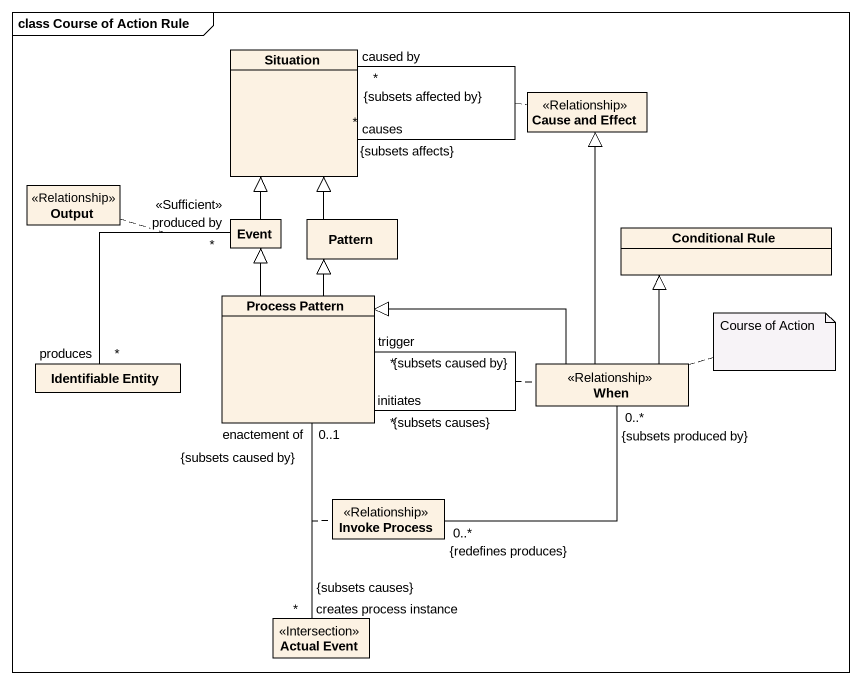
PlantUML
@startuml
mainframe class Course of Action Rule
hide circle
hide empty members
class Situation
class "Cause and Effect" as Cause_and_Effect <<Relationship>>
class Output <<Relationship>>
class Event
class Pattern
class "Conditional Rule" as Conditional_Rule
class "Process Pattern" as Process_Pattern
class "Identifiable Entity" as Identifiable_Entity
class When <<Relationship>>
class "Invoke Process" as Invoke_Process <<Relationship>>
class "Actual Event" as Actual_Event <<Intersection>>
Situation "causes\n*\n{subsets affects}" -- "caused by\n*\n{subsets affected by}" Situation
(Situation, Situation) .. Cause_and_Effect
Event -up-|> Situation
Event "produced by\n<<Sufficient>>\n*" -- "produces\n*" Identifiable_Entity
(Event, Identifiable_Entity) .. Output
Pattern -up-|> Situation
Process_Pattern -up-|> Event
Process_Pattern -up-|> Pattern
Process_Pattern "trigger\n*\n{subsets caused by}" -- "initiates\n*\n{subsets causes}" Process_Pattern
(Process_Pattern, Process_Pattern) .. When
Process_Pattern "enactement of\n0..1\n{subsets caused by}" -- "creates process instance\n*\n{subsets causes}" Actual_Event
(Process_Pattern, Actual_Event) .. Invoke_Process
When -up-|> Cause_and_Effect
When -up-|> Conditional_Rule
When -left-|> Process_Pattern
When "0..*\n{subsets produced by}" -- "0..*\n{redefines produces}" Invoke_Process
note right of When : Course of Action
@enduml
